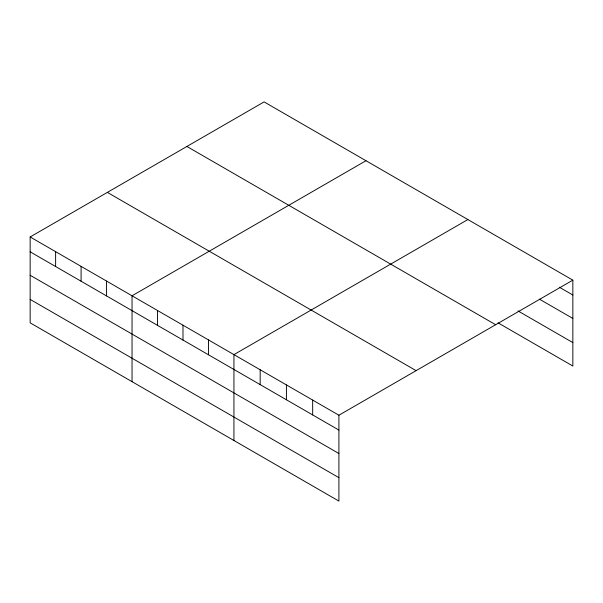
<?xml version="1.0" encoding="UTF-8"?>
<svg xmlns="http://www.w3.org/2000/svg" width="603" height="603" viewBox="0 0 603 603"><rect width="100%" height="100%" fill="white"/><g stroke="black" fill="none" stroke-linecap="round" stroke-linejoin="round"><path stroke-width="0.9" d="M338.909 453.516L338.909 415.226L30.15 236.964L30.15 322.846L338.909 501.101L338.909 453.516L30.15 275.254M498.093 322.876L572.85 366.036L572.85 280.154L264.091 101.899L30.15 236.964M365.983 160.722L132.042 295.787L132.042 381.669M467.875 219.552L233.934 354.617L233.934 440.491M338.909 415.226L572.85 280.154M559.328 287.209L572.85 295.01M539.451 299.163L572.85 318.452M517.977 310.914L572.85 342.602M186.892 146.469L495.651 324.731M107.349 192.387L416.108 370.649M30.15 251.82L338.909 430.075M30.15 299.405L338.909 477.666M312.663 400.068L312.663 414.924M286.417 384.918L286.417 399.774M260.172 369.767L260.172 384.624M208.457 339.911L208.457 354.76M182.988 325.198L182.988 340.054M157.511 310.492L157.511 325.349M106.565 281.081L106.565 295.937M81.096 266.375L81.096 281.232M55.619 251.67L55.619 266.526"/></g></svg>
